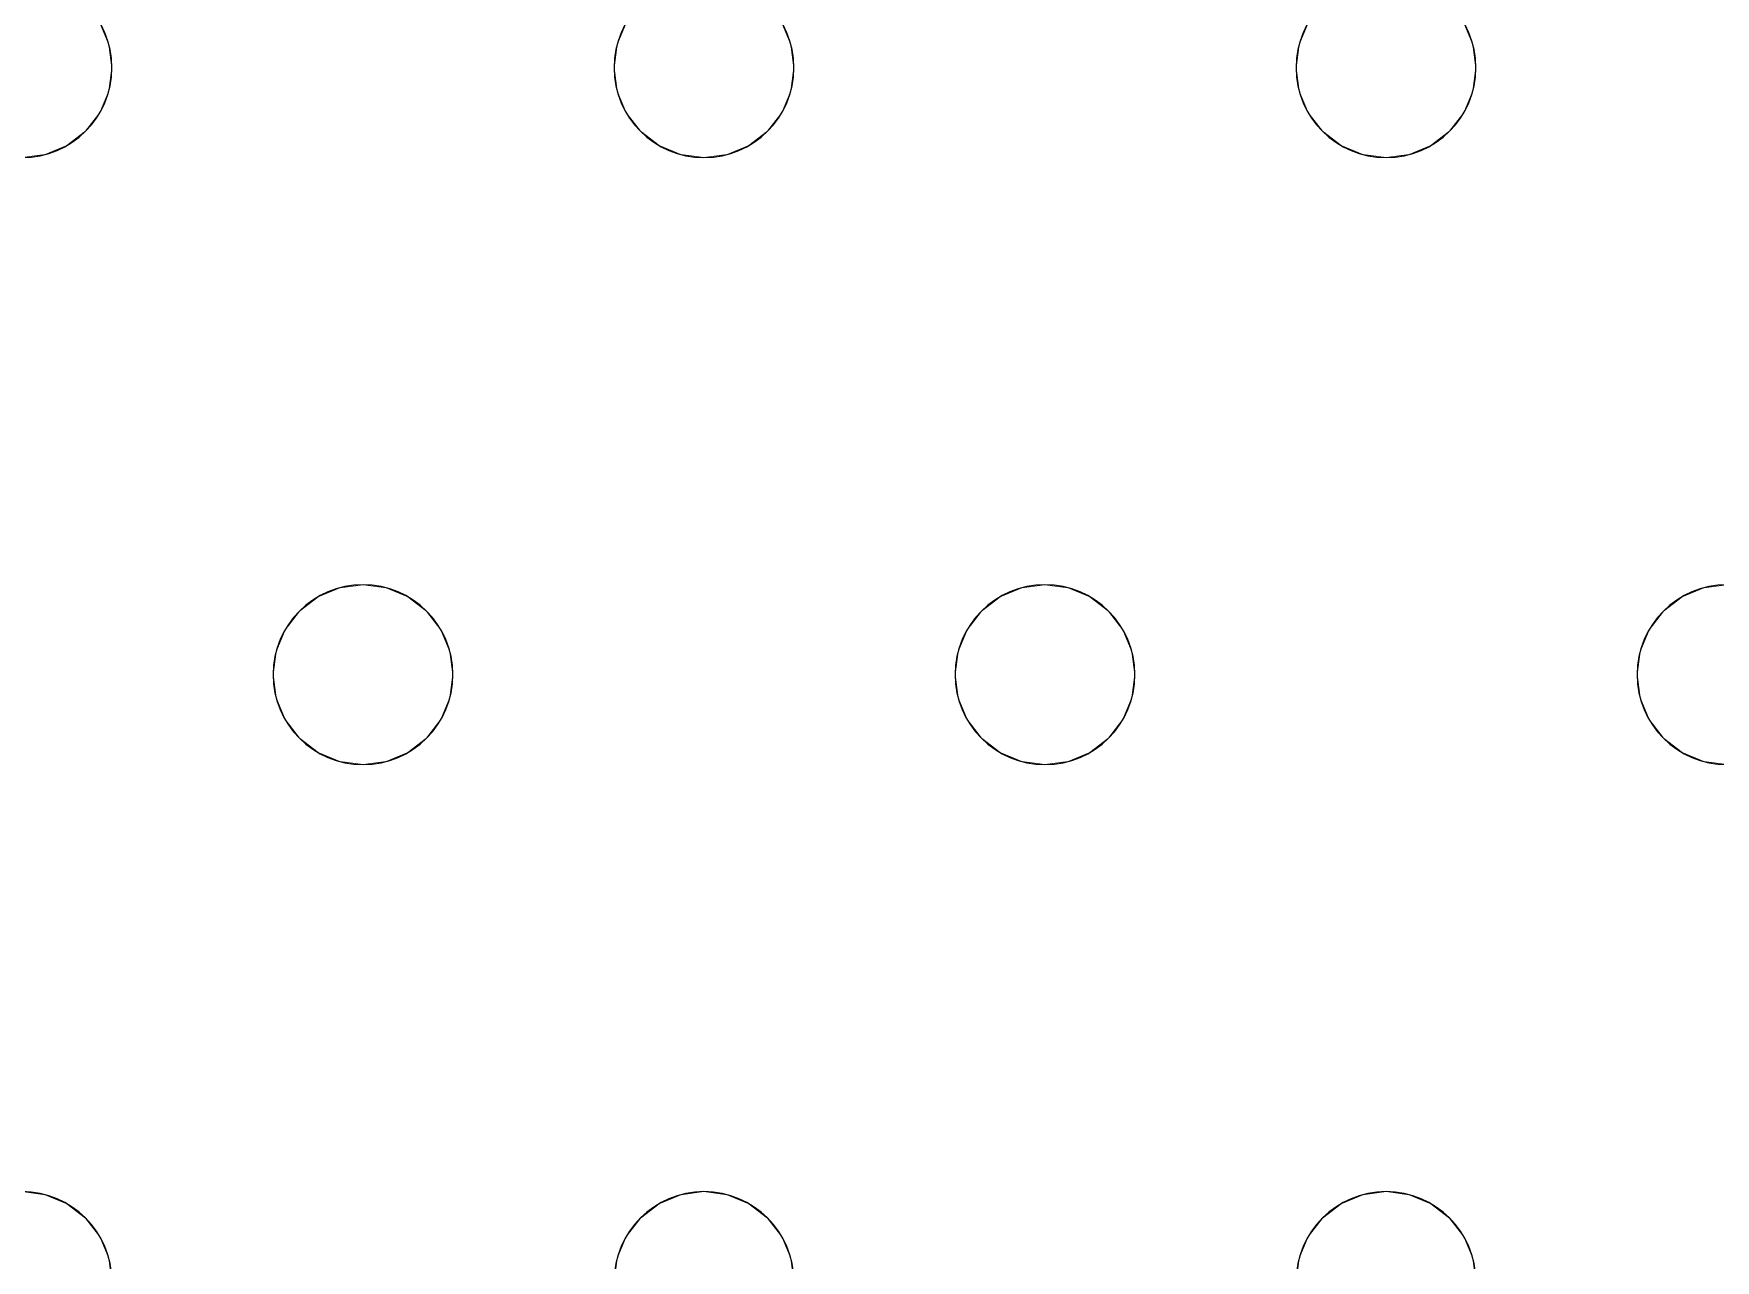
# Model space of a CAD drawing. Header units: millimetres. Extents: x -1 to 1601, y -701 to 1.
# Drawn here: x 537.6 to 612.4, y -232.1 to -177.5 of the extents above; entities that cross this region are included whole.
import ezdxf

# ---------------------------------------------------------------- set-up
doc = ezdxf.new("R2010")
doc.units = ezdxf.units.MM
doc.layers.add('IQ_200_3D', color=1, linetype='Continuous')
doc.layers.add('IQ_204_2D', color=7, linetype='Continuous')

msp = doc.modelspace()

# ---------------------------------------------------------------- linework, layer by layer
at = {"layer": 'IQ_200_3D', "lineweight": 18}
for points, invisible_edges in [([(122.762, -68.034, 850), (1477.238, -68.034, 850), (1477.238, -397.966, 850), (122.762, -397.966, 850)], 10), ([(122.762, -68.034, 860), (122.762, -397.966, 860), (1477.238, -397.966, 860), (1477.238, -68.034, 860)], 5), ([(594.252, -177, 890), (582.549, -156, 890), (570.847, -177, 890), (571.246, -177.965, 890)], 11), ([(540.913, -177.965, 890), (540.513, -177, 890), (540.513, -177, 888), (540.913, -177.965, 888)], 10), ([(540.913, -177.965, 888), (540.513, -177, 888), (563.918, -177, 888)], 14), ([(540.913, -177.965, 890), (563.519, -177.965, 890), (563.918, -177, 890), (540.513, -177, 890)], 5), ([(563.519, -177.965, 888), (541.049, -179, 888), (540.913, -177.965, 888), (563.918, -177, 888)], 5), ([(563.918, -177, 890), (563.519, -177.965, 890), (563.519, -177.965, 888), (563.918, -177, 888)], 10), ([(571.246, -177.965, 890), (570.847, -177, 890), (570.847, -177, 888), (571.246, -177.965, 888)], 10), ([(594.252, -177, 888), (593.852, -177.965, 888), (571.246, -177.965, 888), (570.847, -177, 888)], 10), ([(593.852, -177.965, 890), (594.252, -177, 890), (571.246, -177.965, 890), (571.382, -179, 890)], 10), ([(594.252, -177, 890), (593.852, -177.965, 890), (593.852, -177.965, 888), (594.252, -177, 888)], 10), ([(601.579, -177.965, 890), (601.18, -177, 890), (601.18, -177, 888), (601.579, -177.965, 888)], 10), ([(601.579, -177.965, 888), (601.18, -177, 888), (624.585, -177, 888), (624.185, -177.965, 888)], 10), ([(601.579, -177.965, 890), (624.185, -177.965, 890), (624.585, -177, 890), (601.18, -177, 890)], 5), ([(541.049, -179, 890), (540.913, -177.965, 890), (540.913, -177.965, 888), (541.049, -179, 888)], 2), ([(563.382, -179, 888), (540.913, -180.035, 888), (541.049, -179, 888), (563.519, -177.965, 888)], 5), ([(541.049, -179, 890), (563.382, -179, 890), (563.519, -177.965, 890), (540.913, -177.965, 890)], 5), ([(563.519, -177.965, 890), (563.382, -179, 890), (563.382, -179, 888), (563.519, -177.965, 888)], 8), ([(571.382, -179, 890), (571.246, -177.965, 890), (571.246, -177.965, 888), (571.382, -179, 888)], 2), ([(571.382, -179, 888), (571.246, -177.965, 888), (593.852, -177.965, 888)], 14), ([(593.716, -179, 888), (571.246, -180.035, 888), (571.382, -179, 888), (593.852, -177.965, 888)], 5), ([(571.382, -179, 890), (571.246, -180.035, 890), (593.716, -179, 890), (593.852, -177.965, 890)], 10), ([(593.852, -177.965, 890), (593.716, -179, 890), (593.716, -179, 888), (593.852, -177.965, 888)], 8), ([(601.716, -179, 890), (601.579, -177.965, 890), (601.579, -177.965, 888), (601.716, -179, 888)], 2), ([(601.716, -179, 888), (601.579, -177.965, 888), (624.185, -177.965, 888), (624.049, -179, 888)], 10), ([(601.716, -179, 890), (624.049, -179, 890), (624.185, -177.965, 890), (601.579, -177.965, 890)], 5), ([(563.519, -180.035, 888), (540.513, -181, 888), (540.913, -180.035, 888), (563.382, -179, 888)], 5), ([(540.913, -180.035, 890), (541.049, -179, 890), (541.049, -179, 888), (540.913, -180.035, 888)], 8), ([(540.913, -180.035, 890), (563.519, -180.035, 890), (563.382, -179, 890), (541.049, -179, 890)], 5), ([(563.382, -179, 890), (563.519, -180.035, 890), (563.519, -180.035, 888), (563.382, -179, 888)], 2), ([(593.852, -180.035, 888), (570.847, -181, 888), (571.246, -180.035, 888), (593.716, -179, 888)], 5), ([(593.852, -180.035, 890), (593.716, -179, 890), (571.246, -180.035, 890), (570.847, -181, 890)], 10), ([(571.246, -180.035, 890), (571.382, -179, 890), (571.382, -179, 888), (571.246, -180.035, 888)], 8), ([(593.716, -179, 890), (593.852, -180.035, 890), (593.852, -180.035, 888), (593.716, -179, 888)], 2), ([(624.185, -180.035, 888), (601.18, -181, 888), (601.579, -180.035, 888), (624.049, -179, 888)], 5), ([(601.579, -180.035, 890), (601.716, -179, 890), (601.716, -179, 888), (601.579, -180.035, 888)], 8), ([(601.579, -180.035, 888), (601.716, -179, 888), (624.049, -179, 888)], 14), ([(624.049, -179, 890), (601.716, -179, 890), (601.579, -180.035, 890), (624.185, -180.035, 890)], 5), ([(540.513, -181, 890), (540.913, -180.035, 890), (540.913, -180.035, 888), (540.513, -181, 888)], 10), ([(563.519, -180.035, 888), (563.918, -181, 888), (540.513, -181, 888)], 14), ([(540.513, -181, 890), (563.918, -181, 890), (563.519, -180.035, 890), (540.913, -180.035, 890)], 5), ([(563.519, -180.035, 890), (563.918, -181, 890), (563.918, -181, 888), (563.519, -180.035, 888)], 10), ([(570.847, -181, 890), (571.246, -180.035, 890), (571.246, -180.035, 888), (570.847, -181, 888)], 10), ([(570.847, -181, 888), (593.852, -180.035, 888), (594.252, -181, 888)], 13), ([(594.252, -181, 890), (593.852, -180.035, 890), (570.847, -181, 890)], 14), ([(593.852, -180.035, 890), (594.252, -181, 890), (594.252, -181, 888), (593.852, -180.035, 888)], 10), ([(601.18, -181, 890), (601.579, -180.035, 890), (601.579, -180.035, 888), (601.18, -181, 888)], 10), ([(624.185, -180.035, 888), (624.585, -181, 888), (601.18, -181, 888)], 14), ([(601.18, -181, 890), (624.585, -181, 890), (624.185, -180.035, 890), (601.579, -180.035, 890)], 5), ([(539.878, -181.828, 890), (540.513, -181, 890), (540.513, -181, 888), (539.878, -181.828, 888)], 10), ([(552.216, -202, 888), (539.878, -181.828, 888), (540.513, -181, 888), (563.918, -181, 888)], 13), ([(539.878, -181.828, 890), (551.18, -202.136, 890), (552.216, -202, 890), (540.513, -181, 890)], 5), ([(563.918, -181, 890), (540.513, -181, 890), (552.216, -202, 890), (564.554, -181.828, 890)], 7), ([(563.918, -181, 888), (564.554, -181.828, 888), (552.216, -202, 888)], 14), ([(563.918, -181, 890), (564.554, -181.828, 890), (564.554, -181.828, 888), (563.918, -181, 888)], 10), ([(570.211, -181.828, 890), (570.847, -181, 890), (570.847, -181, 888), (570.211, -181.828, 888)], 10), ([(582.549, -202, 888), (570.211, -181.828, 888), (570.847, -181, 888), (594.252, -181, 888)], 13), ([(570.211, -181.828, 890), (581.514, -202.136, 890), (582.549, -202, 890), (570.847, -181, 890)], 5), ([(582.549, -202, 890), (594.887, -181.828, 890), (594.252, -181, 890), (570.847, -181, 890)], 13), ([(594.887, -181.828, 888), (583.584, -202.136, 888), (582.549, -202, 888), (594.252, -181, 888)], 5), ([(594.252, -181, 890), (594.887, -181.828, 890), (594.887, -181.828, 888), (594.252, -181, 888)], 10), ([(600.544, -181.828, 890), (601.18, -181, 890), (601.18, -181, 888), (600.544, -181.828, 888)], 10), ([(612.882, -202, 888), (600.544, -181.828, 888), (601.18, -181, 888), (624.585, -181, 888)], 13), ([(612.882, -202, 890), (624.585, -181, 890), (601.18, -181, 890), (600.544, -181.828, 890)], 11), ([(538.084, -182.864, 890), (539.049, -182.464, 890), (539.049, -182.464, 888), (538.084, -182.864, 888)], 10), ([(550.216, -202.536, 888), (549.387, -203.172, 888), (538.084, -182.864, 888), (539.049, -182.464, 888)], 10), ([(538.084, -182.864, 890), (549.387, -203.172, 890), (550.216, -202.536, 890), (539.049, -182.464, 890)], 5), ([(539.049, -182.464, 890), (539.878, -181.828, 890), (539.878, -181.828, 888), (539.049, -182.464, 888)], 10), ([(539.049, -182.464, 888), (539.878, -181.828, 888), (551.18, -202.136, 888), (550.216, -202.536, 888)], 10), ([(551.18, -202.136, 890), (539.878, -181.828, 890), (539.049, -182.464, 890), (550.216, -202.536, 890)], 5), ([(539.878, -181.828, 888), (552.216, -202, 888), (551.18, -202.136, 888)], 13), ([(564.554, -181.828, 888), (565.382, -182.464, 888), (553.251, -202.136, 888), (552.216, -202, 888)], 10), ([(553.251, -202.136, 890), (565.382, -182.464, 890), (564.554, -181.828, 890), (552.216, -202, 890)], 5), ([(565.382, -182.464, 888), (566.347, -182.864, 888), (554.216, -202.536, 888), (553.251, -202.136, 888)], 10), ([(554.216, -202.536, 890), (566.347, -182.864, 890), (565.382, -182.464, 890), (553.251, -202.136, 890)], 5), ([(564.554, -181.828, 890), (565.382, -182.464, 890), (565.382, -182.464, 888), (564.554, -181.828, 888)], 10), ([(565.382, -182.464, 890), (566.347, -182.864, 890), (566.347, -182.864, 888), (565.382, -182.464, 888)], 10), ([(568.418, -182.864, 890), (569.382, -182.464, 890), (569.382, -182.464, 888), (568.418, -182.864, 888)], 10), ([(568.418, -182.864, 888), (569.382, -182.464, 888), (580.549, -202.536, 888), (579.721, -203.172, 888)], 10), ([(568.418, -182.864, 890), (580.549, -202.536, 890), (569.382, -182.464, 890)], 3), ([(569.382, -182.464, 890), (570.211, -181.828, 890), (570.211, -181.828, 888), (569.382, -182.464, 888)], 10), ([(569.382, -182.464, 888), (570.211, -181.828, 888), (581.514, -202.136, 888), (580.549, -202.536, 888)], 10), ([(569.382, -182.464, 890), (580.549, -202.536, 890), (581.514, -202.136, 890), (570.211, -181.828, 890)], 5), ([(581.514, -202.136, 888), (570.211, -181.828, 888), (582.549, -202, 888)], 3), ([(594.887, -181.828, 890), (582.549, -202, 890), (583.584, -202.136, 890)], 13), ([(595.716, -182.464, 888), (584.549, -202.536, 888), (583.584, -202.136, 888), (594.887, -181.828, 888)], 5), ([(595.716, -182.464, 890), (594.887, -181.828, 890), (583.584, -202.136, 890), (584.549, -202.536, 890)], 10), ([(596.68, -182.864, 888), (584.549, -202.536, 888), (595.716, -182.464, 888)], 3), ([(596.68, -182.864, 890), (595.716, -182.464, 890), (584.549, -202.536, 890), (585.377, -203.172, 890)], 10), ([(594.887, -181.828, 890), (595.716, -182.464, 890), (595.716, -182.464, 888), (594.887, -181.828, 888)], 10), ([(595.716, -182.464, 890), (596.68, -182.864, 890), (596.68, -182.864, 888), (595.716, -182.464, 888)], 10), ([(598.751, -182.864, 890), (599.716, -182.464, 890), (599.716, -182.464, 888), (598.751, -182.864, 888)], 10), ([(610.882, -202.536, 888), (598.751, -182.864, 888), (599.716, -182.464, 888), (611.847, -202.136, 888)], 5), ([(599.716, -182.464, 890), (598.751, -182.864, 890), (610.882, -202.536, 890), (611.847, -202.136, 890)], 10), ([(599.716, -182.464, 890), (600.544, -181.828, 890), (600.544, -181.828, 888), (599.716, -182.464, 888)], 10), ([(611.847, -202.136, 888), (599.716, -182.464, 888), (600.544, -181.828, 888), (612.882, -202, 888)], 5), ([(611.847, -202.136, 890), (612.882, -202, 890), (600.544, -181.828, 890), (599.716, -182.464, 890)], 10), ([(537.049, -183, 890), (524.711, -203.172, 890), (525.347, -204, 890), (548.752, -204, 890)], 13), ([(537.049, -183, 888), (548.752, -204, 888), (525.347, -204, 888)], 15), ([(538.084, -182.864, 888), (537.049, -183, 888), (537.049, -183, 890), (538.084, -182.864, 890)], 10), ([(537.049, -183, 888), (538.084, -182.864, 888), (549.387, -203.172, 888), (548.752, -204, 888)], 10), ([(537.049, -183, 890), (548.752, -204, 890), (549.387, -203.172, 890), (538.084, -182.864, 890)], 5), ([(566.347, -182.864, 888), (567.382, -183, 888), (555.044, -203.172, 888), (554.216, -202.536, 888)], 10), ([(555.044, -203.172, 890), (567.382, -183, 890), (566.347, -182.864, 890), (554.216, -202.536, 890)], 5), ([(555.68, -204, 888), (555.044, -203.172, 888), (567.382, -183, 888), (579.085, -204, 888)], 14), ([(567.382, -183, 890), (555.044, -203.172, 890), (555.68, -204, 890)], 13), ([(579.085, -204, 890), (579.721, -203.172, 890), (567.382, -183, 890), (555.68, -204, 890)], 14), ([(567.382, -183, 888), (566.347, -182.864, 888), (566.347, -182.864, 890), (567.382, -183, 890)], 10), ([(568.418, -182.864, 888), (567.382, -183, 888), (567.382, -183, 890), (568.418, -182.864, 890)], 10), ([(567.382, -183, 888), (568.418, -182.864, 888), (579.721, -203.172, 888), (579.085, -204, 888)], 10), ([(568.418, -182.864, 890), (567.382, -183, 890), (579.721, -203.172, 890), (580.549, -202.536, 890)], 10), ([(585.377, -203.172, 888), (584.549, -202.536, 888), (596.68, -182.864, 888), (597.716, -183, 888)], 10), ([(597.716, -183, 890), (596.68, -182.864, 890), (585.377, -203.172, 890), (586.013, -204, 890)], 10), ([(586.013, -204, 888), (585.377, -203.172, 888), (597.716, -183, 888), (609.418, -204, 888)], 14), ([(597.716, -183, 890), (586.013, -204, 890), (609.418, -204, 890), (610.054, -203.172, 890)], 11), ([(597.716, -183, 888), (596.68, -182.864, 888), (596.68, -182.864, 890), (597.716, -183, 890)], 10), ([(598.751, -182.864, 888), (597.716, -183, 888), (597.716, -183, 890), (598.751, -182.864, 890)], 10), ([(597.716, -183, 888), (598.751, -182.864, 888), (610.054, -203.172, 888), (609.418, -204, 888)], 10), ([(598.751, -182.864, 890), (597.716, -183, 890), (610.054, -203.172, 890), (610.882, -202.536, 890)], 10), ([(610.054, -203.172, 888), (598.751, -182.864, 888), (610.882, -202.536, 888)], 3), ([(550.216, -202.536, 890), (549.387, -203.172, 890), (549.387, -203.172, 888), (550.216, -202.536, 888)], 10), ([(551.18, -202.136, 890), (550.216, -202.536, 890), (550.216, -202.536, 888), (551.18, -202.136, 888)], 10), ([(551.18, -202.136, 888), (552.216, -202, 888), (552.216, -202, 890), (551.18, -202.136, 890)], 10), ([(552.216, -202, 888), (553.251, -202.136, 888), (553.251, -202.136, 890), (552.216, -202, 890)], 10), ([(554.216, -202.536, 890), (553.251, -202.136, 890), (553.251, -202.136, 888), (554.216, -202.536, 888)], 10), ([(555.044, -203.172, 890), (554.216, -202.536, 890), (554.216, -202.536, 888), (555.044, -203.172, 888)], 10), ([(580.549, -202.536, 890), (579.721, -203.172, 890), (579.721, -203.172, 888), (580.549, -202.536, 888)], 10), ([(581.514, -202.136, 890), (580.549, -202.536, 890), (580.549, -202.536, 888), (581.514, -202.136, 888)], 10), ([(581.514, -202.136, 888), (582.549, -202, 888), (582.549, -202, 890), (581.514, -202.136, 890)], 10), ([(582.549, -202, 888), (583.584, -202.136, 888), (583.584, -202.136, 890), (582.549, -202, 890)], 10), ([(584.549, -202.536, 890), (583.584, -202.136, 890), (583.584, -202.136, 888), (584.549, -202.536, 888)], 10), ([(585.377, -203.172, 890), (584.549, -202.536, 890), (584.549, -202.536, 888), (585.377, -203.172, 888)], 10), ([(610.882, -202.536, 890), (610.054, -203.172, 890), (610.054, -203.172, 888), (610.882, -202.536, 888)], 10), ([(611.847, -202.136, 890), (610.882, -202.536, 890), (610.882, -202.536, 888), (611.847, -202.136, 888)], 10), ([(611.847, -202.136, 888), (612.882, -202, 888), (612.882, -202, 890), (611.847, -202.136, 890)], 10), ([(549.387, -203.172, 890), (548.752, -204, 890), (548.752, -204, 888), (549.387, -203.172, 888)], 10), ([(555.68, -204, 890), (555.044, -203.172, 890), (555.044, -203.172, 888), (555.68, -204, 888)], 10), ([(579.721, -203.172, 890), (579.085, -204, 890), (579.085, -204, 888), (579.721, -203.172, 888)], 10), ([(586.013, -204, 890), (585.377, -203.172, 890), (585.377, -203.172, 888), (586.013, -204, 888)], 10), ([(610.054, -203.172, 890), (609.418, -204, 890), (609.418, -204, 888), (610.054, -203.172, 888)], 10), ([(525.746, -204.965, 888), (525.347, -204, 888), (548.752, -204, 888), (548.352, -204.965, 888)], 10), ([(525.746, -204.965, 890), (548.352, -204.965, 890), (548.752, -204, 890), (525.347, -204, 890)], 5), ([(548.752, -204, 890), (548.352, -204.965, 890), (548.352, -204.965, 888), (548.752, -204, 888)], 10), ([(556.079, -204.965, 890), (555.68, -204, 890), (555.68, -204, 888), (556.079, -204.965, 888)], 10), ([(556.079, -204.965, 888), (555.68, -204, 888), (579.085, -204, 888), (578.685, -204.965, 888)], 10), ([(556.079, -204.965, 890), (578.685, -204.965, 890), (579.085, -204, 890), (555.68, -204, 890)], 5), ([(579.085, -204, 890), (578.685, -204.965, 890), (578.685, -204.965, 888), (579.085, -204, 888)], 10), ([(586.413, -204.965, 890), (586.013, -204, 890), (586.013, -204, 888), (586.413, -204.965, 888)], 10), ([(609.418, -204, 888), (586.413, -204.965, 888), (586.013, -204, 888)], 13), ([(586.413, -204.965, 890), (609.019, -204.965, 890), (609.418, -204, 890), (586.013, -204, 890)], 5), ([(609.019, -204.965, 888), (586.549, -206, 888), (586.413, -204.965, 888), (609.418, -204, 888)], 5), ([(609.418, -204, 890), (609.019, -204.965, 890), (609.019, -204.965, 888), (609.418, -204, 888)], 10), ([(525.882, -206, 888), (525.746, -204.965, 888), (548.352, -204.965, 888), (548.216, -206, 888)], 10), ([(525.882, -206, 890), (548.216, -206, 890), (548.352, -204.965, 890), (525.746, -204.965, 890)], 5), ([(548.352, -204.965, 890), (548.216, -206, 890), (548.216, -206, 888), (548.352, -204.965, 888)], 8), ([(556.216, -206, 890), (556.079, -204.965, 890), (556.079, -204.965, 888), (556.216, -206, 888)], 2), ([(556.216, -206, 888), (556.079, -204.965, 888), (578.685, -204.965, 888), (578.549, -206, 888)], 10), ([(556.216, -206, 890), (578.549, -206, 890), (578.685, -204.965, 890), (556.079, -204.965, 890)], 5), ([(578.685, -204.965, 890), (578.549, -206, 890), (578.549, -206, 888), (578.685, -204.965, 888)], 8), ([(586.549, -206, 890), (586.413, -204.965, 890), (586.413, -204.965, 888), (586.549, -206, 888)], 2), ([(608.882, -206, 888), (586.413, -207.035, 888), (586.549, -206, 888), (609.019, -204.965, 888)], 5), ([(608.882, -206, 890), (609.019, -204.965, 890), (586.549, -206, 890), (586.413, -207.035, 890)], 10), ([(609.019, -204.965, 890), (586.413, -204.965, 890), (586.549, -206, 890)], 13), ([(609.019, -204.965, 890), (608.882, -206, 890), (608.882, -206, 888), (609.019, -204.965, 888)], 8), ([(548.352, -207.035, 888), (525.347, -208, 888), (525.746, -207.035, 888), (548.216, -206, 888)], 5), ([(525.746, -207.035, 890), (525.347, -208, 890), (548.352, -207.035, 890), (548.216, -206, 890)], 10), ([(525.882, -206, 888), (548.216, -206, 888), (525.746, -207.035, 888)], 3), ([(548.216, -206, 890), (525.882, -206, 890), (525.746, -207.035, 890)], 13), ([(548.216, -206, 890), (548.352, -207.035, 890), (548.352, -207.035, 888), (548.216, -206, 888)], 2), ([(556.079, -207.035, 890), (556.216, -206, 890), (556.216, -206, 888), (556.079, -207.035, 888)], 8), ([(578.549, -206, 888), (578.685, -207.035, 888), (556.079, -207.035, 888), (556.216, -206, 888)], 10), ([(556.079, -207.035, 890), (578.685, -207.035, 890), (578.549, -206, 890), (556.216, -206, 890)], 5), ([(578.549, -206, 890), (578.685, -207.035, 890), (578.685, -207.035, 888), (578.549, -206, 888)], 2), ([(609.019, -207.035, 890), (608.882, -206, 890), (586.413, -207.035, 890), (586.013, -208, 890)], 10), ([(586.413, -207.035, 890), (586.549, -206, 890), (586.549, -206, 888), (586.413, -207.035, 888)], 8), ([(609.019, -207.035, 888), (586.413, -207.035, 888), (608.882, -206, 888)], 3), ([(608.882, -206, 890), (609.019, -207.035, 890), (609.019, -207.035, 888), (608.882, -206, 888)], 2), ([(525.347, -208, 888), (548.352, -207.035, 888), (548.752, -208, 888), (537.049, -229, 888)], 13), ([(548.752, -208, 890), (548.352, -207.035, 890), (525.347, -208, 890), (537.049, -229, 890)], 14), ([(548.352, -207.035, 890), (548.752, -208, 890), (548.752, -208, 888), (548.352, -207.035, 888)], 10), ([(555.68, -208, 890), (556.079, -207.035, 890), (556.079, -207.035, 888), (555.68, -208, 888)], 10), ([(555.68, -208, 888), (556.079, -207.035, 888), (578.685, -207.035, 888), (579.085, -208, 888)], 10), ([(578.685, -207.035, 890), (556.079, -207.035, 890), (555.68, -208, 890), (579.085, -208, 890)], 5), ([(578.685, -207.035, 890), (579.085, -208, 890), (579.085, -208, 888), (578.685, -207.035, 888)], 10), ([(586.013, -208, 890), (586.413, -207.035, 890), (586.413, -207.035, 888), (586.013, -208, 888)], 10), ([(586.013, -208, 888), (586.413, -207.035, 888), (609.019, -207.035, 888), (609.418, -208, 888)], 10), ([(609.418, -208, 890), (609.019, -207.035, 890), (586.013, -208, 890), (597.716, -229, 890)], 14), ([(609.019, -207.035, 890), (609.418, -208, 890), (609.418, -208, 888), (609.019, -207.035, 888)], 10), ([(537.049, -229, 888), (548.752, -208, 888), (549.387, -208.828, 888), (538.084, -229.136, 888)], 5), ([(549.387, -208.828, 890), (548.752, -208, 890), (537.049, -229, 890), (538.084, -229.136, 890)], 10), ([(548.752, -208, 890), (549.387, -208.828, 890), (549.387, -208.828, 888), (548.752, -208, 888)], 10), ([(555.044, -208.828, 890), (555.68, -208, 890), (555.68, -208, 888), (555.044, -208.828, 888)], 10), ([(567.382, -229, 888), (555.044, -208.828, 888), (555.68, -208, 888), (579.085, -208, 888)], 13), ([(555.68, -208, 890), (555.044, -208.828, 890), (567.382, -229, 890), (579.085, -208, 890)], 14), ([(579.721, -208.828, 888), (567.382, -229, 888), (579.085, -208, 888)], 3), ([(567.382, -229, 890), (579.721, -208.828, 890), (579.085, -208, 890)], 13), ([(579.085, -208, 890), (579.721, -208.828, 890), (579.721, -208.828, 888), (579.085, -208, 888)], 10), ([(585.377, -208.828, 890), (586.013, -208, 890), (586.013, -208, 888), (585.377, -208.828, 888)], 10), ([(597.716, -229, 888), (585.377, -208.828, 888), (586.013, -208, 888), (609.418, -208, 888)], 13), ([(585.377, -208.828, 890), (596.68, -229.136, 890), (597.716, -229, 890), (586.013, -208, 890)], 5), ([(597.716, -229, 888), (609.418, -208, 888), (610.054, -208.828, 888), (598.751, -229.136, 888)], 5), ([(610.054, -208.828, 890), (609.418, -208, 890), (597.716, -229, 890), (598.751, -229.136, 890)], 10), ([(609.418, -208, 890), (610.054, -208.828, 890), (610.054, -208.828, 888), (609.418, -208, 888)], 10), ([(538.084, -229.136, 888), (549.387, -208.828, 888), (550.216, -209.464, 888), (539.049, -229.536, 888)], 5), ([(550.216, -209.464, 890), (549.387, -208.828, 890), (538.084, -229.136, 890), (539.049, -229.536, 890)], 10), ([(549.387, -208.828, 890), (550.216, -209.464, 890), (550.216, -209.464, 888), (549.387, -208.828, 888)], 10), ([(554.216, -209.464, 890), (555.044, -208.828, 890), (555.044, -208.828, 888), (554.216, -209.464, 888)], 10), ([(554.216, -209.464, 888), (555.044, -208.828, 888), (566.347, -229.136, 888), (565.382, -229.536, 888)], 10), ([(566.347, -229.136, 890), (555.044, -208.828, 890), (554.216, -209.464, 890), (565.382, -229.536, 890)], 5), ([(555.044, -208.828, 888), (567.382, -229, 888), (566.347, -229.136, 888)], 13), ([(566.347, -229.136, 890), (567.382, -229, 890), (555.044, -208.828, 890)], 14), ([(579.721, -208.828, 888), (580.549, -209.464, 888), (568.418, -229.136, 888), (567.382, -229, 888)], 10), ([(568.418, -229.136, 890), (580.549, -209.464, 890), (579.721, -208.828, 890), (567.382, -229, 890)], 5), ([(579.721, -208.828, 890), (580.549, -209.464, 890), (580.549, -209.464, 888), (579.721, -208.828, 888)], 10), ([(584.549, -209.464, 890), (585.377, -208.828, 890), (585.377, -208.828, 888), (584.549, -209.464, 888)], 10), ([(584.549, -209.464, 888), (585.377, -208.828, 888), (596.68, -229.136, 888), (595.716, -229.536, 888)], 10), ([(584.549, -209.464, 890), (595.716, -229.536, 890), (596.68, -229.136, 890), (585.377, -208.828, 890)], 5), ([(585.377, -208.828, 888), (597.716, -229, 888), (596.68, -229.136, 888)], 13), ([(598.751, -229.136, 888), (610.054, -208.828, 888), (610.882, -209.464, 888), (599.716, -229.536, 888)], 5), ([(610.882, -209.464, 890), (610.054, -208.828, 890), (598.751, -229.136, 890), (599.716, -229.536, 890)], 10), ([(610.054, -208.828, 890), (610.882, -209.464, 890), (610.882, -209.464, 888), (610.054, -208.828, 888)], 10), ([(539.049, -229.536, 888), (550.216, -209.464, 888), (551.18, -209.864, 888)], 13), ([(551.18, -209.864, 890), (550.216, -209.464, 890), (539.049, -229.536, 890), (539.878, -230.172, 890)], 10), ([(539.878, -230.172, 888), (539.049, -229.536, 888), (551.18, -209.864, 888), (552.216, -210, 888)], 10), ([(552.216, -210, 890), (551.18, -209.864, 890), (539.878, -230.172, 890), (540.513, -231, 890)], 10), ([(540.513, -231, 888), (539.878, -230.172, 888), (552.216, -210, 888), (563.918, -231, 888)], 14), ([(563.918, -231, 890), (564.554, -230.172, 890), (552.216, -210, 890), (540.513, -231, 890)], 14), ([(550.216, -209.464, 890), (551.18, -209.864, 890), (551.18, -209.864, 888), (550.216, -209.464, 888)], 10), ([(552.216, -210, 888), (551.18, -209.864, 888), (551.18, -209.864, 890), (552.216, -210, 890)], 10), ([(553.251, -209.864, 888), (552.216, -210, 888), (552.216, -210, 890), (553.251, -209.864, 890)], 10), ([(552.216, -210, 888), (553.251, -209.864, 888), (564.554, -230.172, 888), (563.918, -231, 888)], 10), ([(564.554, -230.172, 890), (565.382, -229.536, 890), (553.251, -209.864, 890), (552.216, -210, 890)], 10), ([(553.251, -209.864, 890), (554.216, -209.464, 890), (554.216, -209.464, 888), (553.251, -209.864, 888)], 10), ([(553.251, -209.864, 888), (554.216, -209.464, 888), (565.382, -229.536, 888), (564.554, -230.172, 888)], 10), ([(565.382, -229.536, 890), (554.216, -209.464, 890), (553.251, -209.864, 890)], 13), ([(569.382, -229.536, 888), (568.418, -229.136, 888), (580.549, -209.464, 888), (581.514, -209.864, 888)], 10), ([(569.382, -229.536, 890), (581.514, -209.864, 890), (580.549, -209.464, 890), (568.418, -229.136, 890)], 5), ([(570.211, -230.172, 888), (569.382, -229.536, 888), (581.514, -209.864, 888), (582.549, -210, 888)], 10), ([(570.211, -230.172, 890), (581.514, -209.864, 890), (569.382, -229.536, 890)], 3), ([(582.549, -210, 890), (581.514, -209.864, 890), (570.211, -230.172, 890), (570.847, -231, 890)], 10), ([(582.549, -210, 888), (594.252, -231, 888), (570.847, -231, 888), (570.211, -230.172, 888)], 11), ([(570.847, -231, 890), (593.852, -231.965, 890), (594.252, -231, 890), (582.549, -210, 890)], 13), ([(580.549, -209.464, 890), (581.514, -209.864, 890), (581.514, -209.864, 888), (580.549, -209.464, 888)], 10), ([(582.549, -210, 888), (581.514, -209.864, 888), (581.514, -209.864, 890), (582.549, -210, 890)], 10), ([(583.584, -209.864, 888), (582.549, -210, 888), (582.549, -210, 890), (583.584, -209.864, 890)], 10), ([(594.887, -230.172, 888), (582.549, -210, 888), (583.584, -209.864, 888), (595.716, -229.536, 888)], 5), ([(582.549, -210, 890), (594.252, -231, 890), (594.887, -230.172, 890), (583.584, -209.864, 890)], 5), ([(594.887, -230.172, 888), (594.252, -231, 888), (582.549, -210, 888)], 14), ([(583.584, -209.864, 890), (584.549, -209.464, 890), (584.549, -209.464, 888), (583.584, -209.864, 888)], 10), ([(595.716, -229.536, 888), (583.584, -209.864, 888), (584.549, -209.464, 888)], 13), ([(583.584, -209.864, 890), (594.887, -230.172, 890), (595.716, -229.536, 890), (584.549, -209.464, 890)], 5), ([(611.847, -209.864, 888), (600.544, -230.172, 888), (599.716, -229.536, 888), (610.882, -209.464, 888)], 5), ([(611.847, -209.864, 890), (610.882, -209.464, 890), (599.716, -229.536, 890), (600.544, -230.172, 890)], 10), ([(600.544, -230.172, 888), (611.847, -209.864, 888), (612.882, -210, 888), (601.18, -231, 888)], 5), ([(612.882, -210, 890), (611.847, -209.864, 890), (600.544, -230.172, 890), (601.18, -231, 890)], 10), ([(624.585, -231, 888), (601.18, -231, 888), (612.882, -210, 888), (625.221, -230.172, 888)], 7), ([(601.18, -231, 890), (624.185, -231.965, 890), (624.585, -231, 890), (612.882, -210, 890)], 13), ([(610.882, -209.464, 890), (611.847, -209.864, 890), (611.847, -209.864, 888), (610.882, -209.464, 888)], 10), ([(612.882, -210, 888), (611.847, -209.864, 888), (611.847, -209.864, 890), (612.882, -210, 890)], 10), ([(537.049, -229, 888), (538.084, -229.136, 888), (538.084, -229.136, 890), (537.049, -229, 890)], 10), ([(539.049, -229.536, 890), (538.084, -229.136, 890), (538.084, -229.136, 888), (539.049, -229.536, 888)], 10), ([(539.878, -230.172, 890), (539.049, -229.536, 890), (539.049, -229.536, 888), (539.878, -230.172, 888)], 10), ([(565.382, -229.536, 890), (564.554, -230.172, 890), (564.554, -230.172, 888), (565.382, -229.536, 888)], 10), ([(566.347, -229.136, 890), (565.382, -229.536, 890), (565.382, -229.536, 888), (566.347, -229.136, 888)], 10), ([(566.347, -229.136, 888), (567.382, -229, 888), (567.382, -229, 890), (566.347, -229.136, 890)], 10), ([(567.382, -229, 888), (568.418, -229.136, 888), (568.418, -229.136, 890), (567.382, -229, 890)], 10), ([(569.382, -229.536, 890), (568.418, -229.136, 890), (568.418, -229.136, 888), (569.382, -229.536, 888)], 10), ([(570.211, -230.172, 890), (569.382, -229.536, 890), (569.382, -229.536, 888), (570.211, -230.172, 888)], 10), ([(595.716, -229.536, 890), (594.887, -230.172, 890), (594.887, -230.172, 888), (595.716, -229.536, 888)], 10), ([(596.68, -229.136, 890), (595.716, -229.536, 890), (595.716, -229.536, 888), (596.68, -229.136, 888)], 10), ([(596.68, -229.136, 888), (597.716, -229, 888), (597.716, -229, 890), (596.68, -229.136, 890)], 10), ([(597.716, -229, 888), (598.751, -229.136, 888), (598.751, -229.136, 890), (597.716, -229, 890)], 10), ([(599.716, -229.536, 890), (598.751, -229.136, 890), (598.751, -229.136, 888), (599.716, -229.536, 888)], 10), ([(600.544, -230.172, 890), (599.716, -229.536, 890), (599.716, -229.536, 888), (600.544, -230.172, 888)], 10), ([(540.513, -231, 890), (539.878, -230.172, 890), (539.878, -230.172, 888), (540.513, -231, 888)], 10), ([(564.554, -230.172, 890), (563.918, -231, 890), (563.918, -231, 888), (564.554, -230.172, 888)], 10), ([(570.847, -231, 890), (570.211, -230.172, 890), (570.211, -230.172, 888), (570.847, -231, 888)], 10), ([(594.887, -230.172, 890), (594.252, -231, 890), (594.252, -231, 888), (594.887, -230.172, 888)], 10), ([(601.18, -231, 890), (600.544, -230.172, 890), (600.544, -230.172, 888), (601.18, -231, 888)], 10), ([(540.913, -231.965, 890), (540.513, -231, 890), (540.513, -231, 888), (540.913, -231.965, 888)], 10), ([(563.519, -231.965, 888), (540.913, -231.965, 888), (540.513, -231, 888), (563.918, -231, 888)], 5), ([(563.519, -231.965, 890), (563.918, -231, 890), (540.513, -231, 890), (540.913, -231.965, 890)], 10), ([(563.918, -231, 890), (563.519, -231.965, 890), (563.519, -231.965, 888), (563.918, -231, 888)], 10), ([(571.246, -231.965, 890), (570.847, -231, 890), (570.847, -231, 888), (571.246, -231.965, 888)], 10), ([(593.852, -231.965, 888), (571.246, -231.965, 888), (570.847, -231, 888), (594.252, -231, 888)], 5), ([(570.847, -231, 890), (571.246, -231.965, 890), (593.852, -231.965, 890)], 14), ([(594.252, -231, 890), (593.852, -231.965, 890), (593.852, -231.965, 888), (594.252, -231, 888)], 10), ([(601.579, -231.965, 890), (601.18, -231, 890), (601.18, -231, 888), (601.579, -231.965, 888)], 10), ([(624.185, -231.965, 888), (601.579, -231.965, 888), (601.18, -231, 888), (624.585, -231, 888)], 5), ([(601.579, -231.965, 890), (624.049, -233, 890), (624.185, -231.965, 890), (601.18, -231, 890)], 5), ([(541.049, -233, 890), (540.913, -231.965, 890), (540.913, -231.965, 888), (541.049, -233, 888)], 2), ([(563.382, -233, 888), (541.049, -233, 888), (540.913, -231.965, 888), (563.519, -231.965, 888)], 5), ([(563.382, -233, 890), (563.519, -231.965, 890), (540.913, -231.965, 890), (541.049, -233, 890)], 10), ([(563.519, -231.965, 890), (563.382, -233, 890), (563.382, -233, 888), (563.519, -231.965, 888)], 8), ([(571.382, -233, 890), (571.246, -231.965, 890), (571.246, -231.965, 888), (571.382, -233, 888)], 2), ([(593.716, -233, 888), (571.382, -233, 888), (571.246, -231.965, 888), (593.852, -231.965, 888)], 5), ([(571.246, -231.965, 890), (571.382, -233, 890), (593.716, -233, 890), (593.852, -231.965, 890)], 10), ([(593.852, -231.965, 890), (593.716, -233, 890), (593.716, -233, 888), (593.852, -231.965, 888)], 8), ([(601.716, -233, 890), (601.579, -231.965, 890), (601.579, -231.965, 888), (601.716, -233, 888)], 2), ([(624.049, -233, 888), (601.716, -233, 888), (601.579, -231.965, 888), (624.185, -231.965, 888)], 5), ([(601.716, -233, 890), (624.049, -233, 890), (601.579, -231.965, 890)], 3)]:
    msp.add_3dface(points, dxfattribs=dict(at, invisible_edges=invisible_edges))
at = {"layer": 'IQ_204_2D'}
for centre, start, end in [((537.049, -179), 0, 180), ((567.382, -179), 0, 180), ((597.716, -179), 0, 180), ((537.049, -179), 180, 360), ((567.382, -179), 180, 0), ((597.716, -179), 180, 360), ((552.216, -206), 0, 180), ((582.549, -206), 0, 180), ((612.882, -206), 0, 180), ((552.216, -206), 180, 0), ((582.549, -206), 180, 360), ((612.882, -206), 180, 0), ((537.049, -233), 0, 180), ((567.382, -233), 0, 180), ((597.716, -233), 360, 180)]:
    msp.add_arc(centre, 4, start, end, dxfattribs=at)

# ---------------------------------------------------------------- meshes
at = {"layer": 'IQ_200_3D', "lineweight": 18}
mesh = msp.add_polyface(dxfattribs=at)
corners = [(1600, 0, 850), (1600, -700, 850), (0, -700, 850), (0, 0, 850), (1210.5, -594, 850), (1211.556, -602.023, 850), (1214.653, -609.5, 850), (1219.58, -615.92, 850), (1226, -620.847, 850), (1233.477, -623.944, 850), (1241.5, -625, 850), (1459.5, -625, 850), (1467.523, -623.944, 850), (1475, -620.847, 850), (1481.42, -615.92, 850), (1486.347, -609.5, 850), (1489.444, -602.023, 850), (1490.5, -594, 850), (1490.5, -476, 850), (1489.444, -467.977, 850), (1486.347, -460.5, 850), (1481.42, -454.08, 850), (1475, -449.153, 850), (1467.523, -446.056, 850), (1459.5, -445, 850), (1241.5, -445, 850), (1233.477, -446.056, 850), (1226, -449.153, 850), (1219.58, -454.08, 850), (1214.653, -460.5, 850), (1211.556, -467.977, 850), (1210.5, -476, 850), (1477.5, -68.034, 850), (122.5, -68.034, 850), (110.412, -69.625, 850), (99.148, -74.291, 850), (89.475, -81.713, 850), (82.053, -91.386, 850), (77.388, -102.65, 850), (75.796, -114.738, 850), (75.796, -351.262, 850), (77.388, -363.35, 850), (82.053, -374.614, 850), (89.475, -384.287, 850), (99.148, -391.709, 850), (110.412, -396.375, 850), (122.5, -397.966, 850), (1477.5, -397.966, 850), (1489.588, -396.375, 850), (1500.852, -391.709, 850), (1510.525, -384.287, 850), (1517.947, -374.614, 850), (1522.612, -363.35, 850), (1524.204, -351.262, 850), (1524.204, -114.738, 850), (1522.612, -102.65, 850), (1517.947, -91.386, 850), (1510.525, -81.713, 850), (1500.852, -74.291, 850), (1489.588, -69.625, 850)]
mesh.append_faces([[corners[k] for k in face] for face in [(37, 3, 36), (35, 3, 34), (4, 46, 31), (31, 46, 30), (55, 0, 54), (16, 1, 15), (14, 1, 13), (21, 49, 20), (11, 1, 10)]], dxfattribs={"vtx0": -1, "vtx1": -1})
mesh.append_faces([[corners[k] for k in face] for face in [(3, 37, 38), (3, 38, 39), (3, 39, 40, 2), (2, 40, 41), (46, 4, 5), (2, 6, 7), (46, 29, 30), (46, 28, 29), (26, 46, 47, 25), (46, 26, 27), (0, 59, 32, 3), (20, 49, 50, 19), (47, 24, 25), (0, 55, 56), (1, 52, 53), (19, 50, 51, 18), (1, 16, 17)]], dxfattribs={"vtx0": -1, "vtx2": -1})
mesh.append_faces([[corners[k] for k in face] for face in [(2, 45, 46, 5), (1, 17, 18, 51)]], dxfattribs={"vtx0": -1, "vtx2": -1, "vtx3": -1})
mesh.append_faces([[corners[k] for k in face] for face in [(41, 42, 2), (35, 36, 3), (33, 34, 3, 32), (43, 44, 2), (44, 45, 2), (42, 43, 2), (5, 6, 2), (27, 28, 46), (7, 8, 2), (8, 9, 2), (58, 59, 0), (56, 57, 0), (57, 58, 0), (51, 52, 1), (23, 24, 47), (11, 12, 1), (12, 13, 1), (14, 15, 1)]], dxfattribs={"vtx1": -1, "vtx2": -1})
mesh.append_faces([[corners[k] for k in face] for face in [(1, 2, 9, 10), (47, 48, 22, 23), (48, 49, 21, 22), (53, 54, 0, 1)]], dxfattribs={"vtx1": -1, "vtx3": -1})
mesh = msp.add_polyface(dxfattribs=at)
corners = [(1600, -700, 900), (1600, -23, 900), (0, -23, 900), (0, -700, 900), (90, -35.113, 900), (1510, -35.113, 900), (1529.382, -37.665, 900), (1547.443, -45.146, 900), (1562.953, -57.047, 900), (1574.854, -72.557, 900), (1582.335, -90.618, 900), (1584.887, -110, 900), (1584.887, -610, 900), (1582.335, -629.382, 900), (1574.854, -647.443, 900), (1562.953, -662.953, 900), (1547.443, -674.854, 900), (1529.382, -682.335, 900), (1510, -684.887, 900), (90, -684.887, 900), (70.618, -682.335, 900), (52.557, -674.854, 900), (37.047, -662.953, 900), (25.146, -647.443, 900), (17.665, -629.382, 900), (15.113, -610, 900), (15.113, -110, 900), (17.665, -90.618, 900), (25.146, -72.557, 900), (37.047, -57.047, 900), (52.557, -45.146, 900), (70.618, -37.665, 900)]
mesh.append_faces([[corners[k] for k in face] for face in [(9, 1, 8), (14, 0, 13), (31, 2, 30), (28, 2, 27), (21, 3, 20), (23, 3, 22)]], dxfattribs={"vtx0": -1, "vtx1": -1})
mesh.append_faces([[corners[k] for k in face] for face in [(1, 9, 10), (1, 11, 12, 0), (0, 14, 15), (0, 18, 19), (2, 28, 29), (3, 23, 24)]], dxfattribs={"vtx0": -1, "vtx2": -1})
mesh.append_faces([[corners[k] for k in face] for face in [(10, 11, 1), (5, 6, 1), (7, 8, 1), (6, 7, 1), (12, 13, 0), (15, 16, 0), (17, 18, 0), (16, 17, 0), (31, 4, 2), (29, 30, 2), (26, 27, 2), (21, 22, 3), (24, 25, 3)]], dxfattribs={"vtx1": -1, "vtx2": -1})
mesh.append_faces([[corners[k] for k in face] for face in [(4, 5, 1, 2), (25, 26, 2, 3), (19, 20, 3, 0)]], dxfattribs={"vtx1": -1, "vtx3": -1})
mesh = msp.add_polyface(dxfattribs=at)
corners = [(1510, -48.392, 890), (90, -48.392, 890), (66.424, -53.082, 890), (46.437, -66.437, 890), (33.082, -86.424, 890), (28.392, -110, 890), (28.392, -610, 890), (33.082, -633.576, 890), (46.437, -653.563, 890), (66.424, -666.918, 890), (90, -671.608, 890), (1510, -671.608, 890), (1533.576, -666.918, 890), (1553.563, -653.563, 890), (1566.918, -633.576, 890), (1571.608, -610, 890), (1571.608, -110, 890), (1566.918, -86.424, 890), (1553.563, -66.437, 890), (1533.576, -53.082, 890), (122.5, -418.034, 890), (1477.5, -418.034, 890), (1489.656, -419.634, 890), (1500.983, -424.326, 890), (1510.71, -431.79, 890), (1518.174, -441.517, 890), (1522.866, -452.844, 890), (1524.466, -465, 890), (1524.466, -605, 890), (1522.866, -617.156, 890), (1518.174, -628.483, 890), (1510.71, -638.21, 890), (1500.983, -645.674, 890), (1489.656, -650.366, 890), (1477.5, -651.966, 890), (122.5, -651.966, 890), (110.344, -650.366, 890), (99.017, -645.674, 890), (89.29, -638.21, 890), (81.826, -628.483, 890), (77.134, -617.156, 890), (75.534, -605, 890), (75.534, -465, 890), (77.134, -452.844, 890), (81.826, -441.517, 890), (89.29, -431.79, 890), (99.017, -424.326, 890), (110.344, -419.634, 890), (122.5, -68.034, 890), (1477.5, -68.034, 890), (1489.588, -69.625, 890), (1500.852, -74.291, 890), (1510.525, -81.713, 890), (1517.947, -91.386, 890), (1522.612, -102.65, 890), (1524.204, -114.738, 890), (1524.204, -351.262, 890), (1522.612, -363.35, 890), (1517.947, -374.614, 890), (1510.525, -384.287, 890), (1500.852, -391.709, 890), (1489.588, -396.375, 890), (1477.5, -397.966, 890), (122.5, -397.966, 890), (110.412, -396.375, 890), (99.148, -391.709, 890), (89.475, -384.287, 890), (82.053, -374.614, 890), (77.388, -363.35, 890), (75.796, -351.262, 890), (75.796, -114.738, 890), (77.388, -102.65, 890), (82.053, -91.386, 890), (89.475, -81.713, 890), (99.148, -74.291, 890), (110.412, -69.625, 890)]
mesh.append_faces([[corners[k] for k in face] for face in [(65, 47, 64), (75, 1, 74), (71, 5, 70), (73, 2, 72)]], dxfattribs={"vtx0": -1, "vtx1": -1})
mesh.append_faces([[corners[k] for k in face] for face in [(15, 28, 29, 14), (11, 32, 33), (16, 55, 56, 15), (54, 17, 18, 53), (53, 18, 19, 52), (52, 19, 0, 51), (0, 50, 51), (10, 37, 38, 9), (64, 47, 20, 63), (8, 39, 40, 7), (39, 8, 9, 38), (69, 42, 43), (1, 75, 48, 0), (3, 71, 72, 2)]], dxfattribs={"vtx0": -1, "vtx2": -1})
mesh.append_faces([[corners[k] for k in face] for face in [(6, 41, 42, 69)]], dxfattribs={"vtx0": -1, "vtx2": -1, "vtx3": -1})
mesh.append_faces([[corners[k] for k in face] for face in [(11, 33, 34, 35), (71, 3, 4, 5)]], dxfattribs={"vtx0": -1, "vtx3": -1})
mesh.append_faces([[corners[k] for k in face] for face in [(49, 50, 0, 48), (36, 37, 10)]], dxfattribs={"vtx1": -1, "vtx2": -1})
mesh.append_faces([[corners[k] for k in face] for face in [(27, 28, 15, 56)]], dxfattribs={"vtx1": -1, "vtx2": -1, "vtx3": -1})
mesh.append_faces([[corners[k] for k in face] for face in [(13, 14, 29, 30), (12, 13, 30, 31), (26, 27, 56, 57), (31, 32, 11, 12), (24, 25, 58, 59), (21, 22, 61, 62), (22, 23, 60, 61), (23, 24, 59, 60), (25, 26, 57, 58), (54, 55, 16, 17), (20, 21, 62, 63), (35, 36, 10, 11), (45, 46, 66, 67), (46, 47, 65, 66), (6, 7, 40, 41), (43, 44, 68, 69), (44, 45, 67, 68), (73, 74, 1, 2), (69, 70, 5, 6)]], dxfattribs={"vtx1": -1, "vtx3": -1})

doc.saveas('drawing.dxf')
